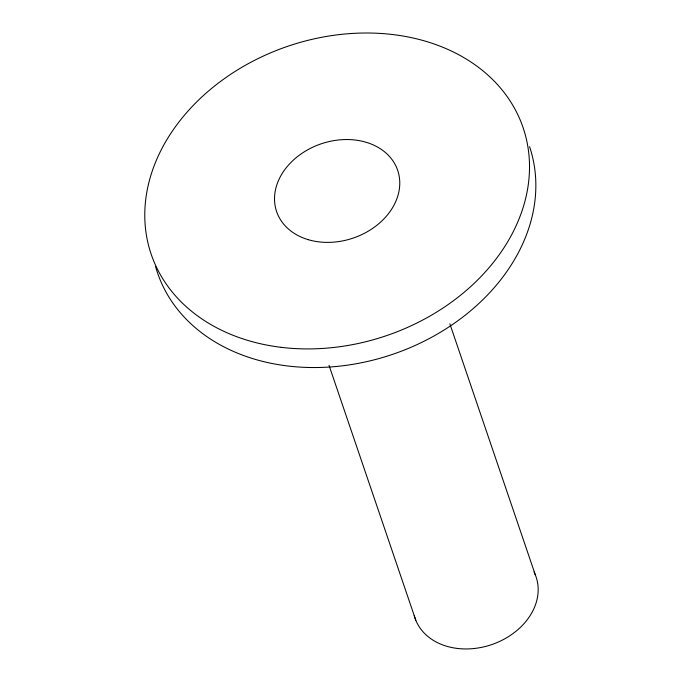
<?xml version="1.0" encoding="UTF-8"?>
<svg xmlns="http://www.w3.org/2000/svg" width="683" height="683" viewBox="0 0 683 683"><rect width="100%" height="100%" fill="white"/><g stroke="black" fill="none" stroke-linecap="round" stroke-linejoin="round"><path stroke-width="1.02" d="M449.858 323.819L535.267 574.719M329.044 365.396L415.827 620.335M529.573 146.691A196.431 152.872 -18.8 0 1 388.396 355.741A196.431 152.872 -18.8 0 1 155.553 266.49M534.029 571.995A63.954 49.774 -18.8 0 1 493.211 644.069A63.954 49.774 -18.8 0 1 414.24 615.596M281.251 347.34A196.431 152.872 -18.8 0 0 524.501 132.058A196.431 152.872 -18.8 0 0 205.677 93.494A196.431 152.872 -18.8 0 0 281.251 347.34M308.264 239.682A63.954 49.774 -18.8 0 0 399.717 180.867A63.954 49.774 -18.8 0 0 303.457 152.343A63.954 49.774 -18.8 0 0 308.264 239.682"/></g></svg>
